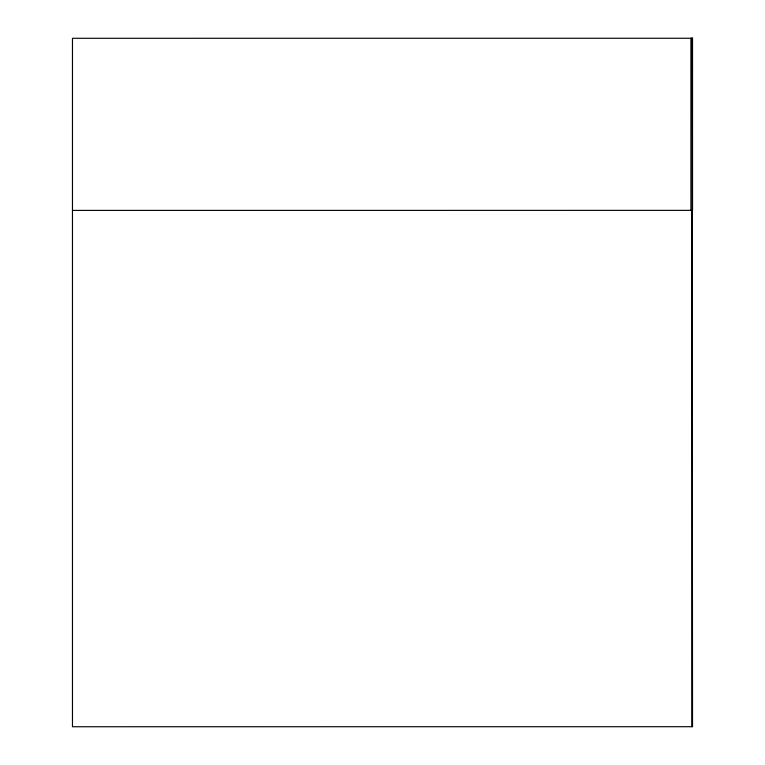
<?xml version="1.0" encoding="UTF-8"?>
<svg xmlns="http://www.w3.org/2000/svg" width="765" height="765" viewBox="0 0 765 765"><rect width="100%" height="100%" fill="white"/><g stroke="black" fill="none" stroke-linecap="round" stroke-linejoin="round"><path stroke-width="1.15" d="M72.465 210.404L692.535 210.365L692.535 38.25L690.919 38.288L690.919 210.404M692.535 38.25L72.465 38.288L72.465 726.75L692.535 726.712L692.096 38.25M691.77 726.712L691.876 210.404"/></g></svg>
